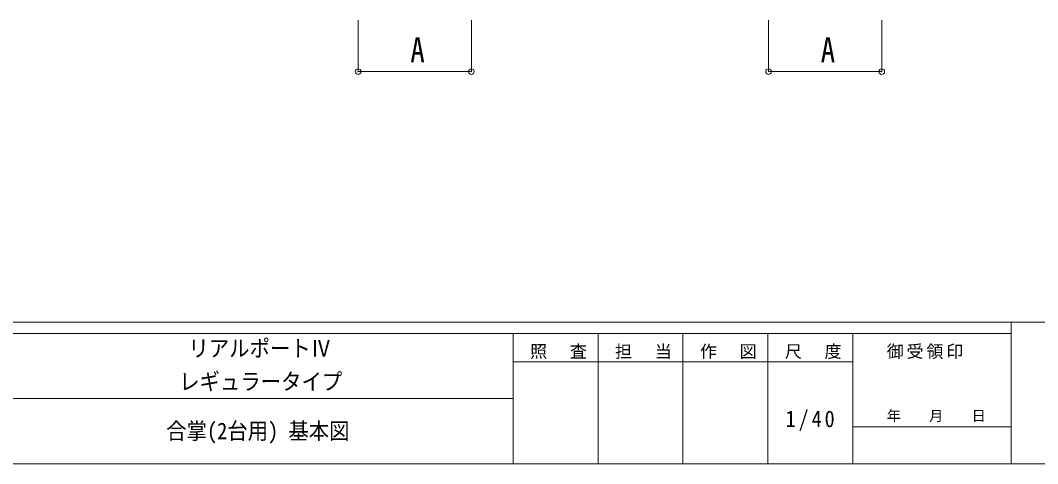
# Model space of a CAD drawing. Units: millimetres, scale not verified. Extents: x -11243 to 11243, y -7760 to 7760.
# Drawn here: x 119 to 7308, y -7760 to -4624 of the extents above; entities that cross this region are included whole.
import ezdxf
from ezdxf.enums import TextEntityAlignment as Align

# ---------------------------------------------------------------- set-up
doc = ezdxf.new("R2010")
doc.units = ezdxf.units.MM
doc.header["$LTSCALE"] = 40
doc.header["$PDMODE"] = 32
doc.header["$PDSIZE"] = 40
doc.layers.add('0-6_OTH_LINE', color=7, linetype='Continuous', lineweight=9)
doc.layers.add('F-0_240', color=7, linetype='Continuous', lineweight=9)
doc.styles.add('ＭＳ ゴシック', font='')
doc.styles.get('ＭＳ ゴシック').set_extended_font_data('MS Gothic')

msp = doc.modelspace()

# ---------------------------------------------------------------- linework, layer by layer
at = {"layer": '0-6_OTH_LINE', "color": 6}
for p, q in [((3306.28, -4987.51), (3306.28, -4624.5)), ((6206.28, -4987.51), (6206.28, -4624.5))]:
    msp.add_line(p, q, dxfattribs=at)
for points in [[(3306.28, -4987.51), (2506.28, -4987.51), (2506.28, -4624.5)], [(6206.28, -4987.51), (5406.28, -4987.51), (5406.28, -4624.5)]]:
    msp.add_lwpolyline(points, dxfattribs=at)
for p in [(2506.28, -4987.51), (3306.28, -4987.51), (5406.28, -4987.51), (6206.28, -4987.51)]:
    msp.add_point(p, dxfattribs=at)
at = {"layer": 'F-0_240', "color": 5}
for p, q in [((-11242.74, -6760), (10677.26, -6760)), ((7121.58, -6760), (7121.58, -7760)), ((-11242.74, -6840), (7121.58, -6840)), ((3601.58, -6840), (3601.58, -7760)), ((4201.58, -6840), (4201.58, -7760)), ((4801.58, -6840), (4801.58, -7760)), ((5401.58, -6840), (5401.58, -7760)), ((6001.58, -6840), (6001.58, -7760)), ((3601.58, -7040), (6001.58, -7040)), ((-4598.42, -7300), (3601.58, -7300)), ((6001.58, -7500), (7121.58, -7500)), ((-11242.74, -7760), (10677.26, -7760))]:
    msp.add_line(p, q, dxfattribs=at)

# ---------------------------------------------------------------- texts
at = {"layer": '0-6_OTH_LINE', "style": 'ＭＳ ゴシック', "width": 0.85}
for p in [(2875.3, -4973.66), (5775.3, -4973.66)]:
    msp.add_text('A', height=176, dxfattribs=at).set_placement(p, align=Align.BOTTOM_LEFT)
at = {"layer": 'F-0_240', "style": 'ＭＳ ゴシック', "width": 0.9}
for s, p in [('リアルポートⅣ', (1307.17, -7037.77)), ('レギュラータイプ', (1241.58, -7273.08)), ('合掌(2台用) 基本図', (1150.12, -7622.07))]:
    msp.add_text(s, height=117.3, dxfattribs=at).set_placement(p, align=Align.BOTTOM_LEFT)
at = {"layer": 'F-0_240', "style": 'ＭＳ ゴシック'}
msp.add_text('年\u3000\u3000月\u3000\u3000日', height=73.31, dxfattribs=at).set_placement((6241.58, -7480), align=Align.BOTTOM_LEFT)
at = {"layer": 'F-0_240', "attachment_point": 7, "style": 'ＭＳ ゴシック'}
for s, insert, char_height in [('\\T1.17;照\u3000査', (3721.58, -7020), 87.98), ('\\T1.17;担\u3000当', (4321.58, -7020), 87.98), ('\\T1.17;作\u3000図', (4921.58, -7020), 87.98), ('\\T1.17;尺\u3000度', (5521.58, -7020), 87.98), ('\\T1.17;御受領印', (6241.58, -7020), 87.98), ('\\T1.28;\\W0.9;1/40', (5526.58, -7530), 117.3)]:
    msp.add_mtext(s, dxfattribs=dict(at, insert=insert, char_height=char_height))

doc.saveas('drawing.dxf')
